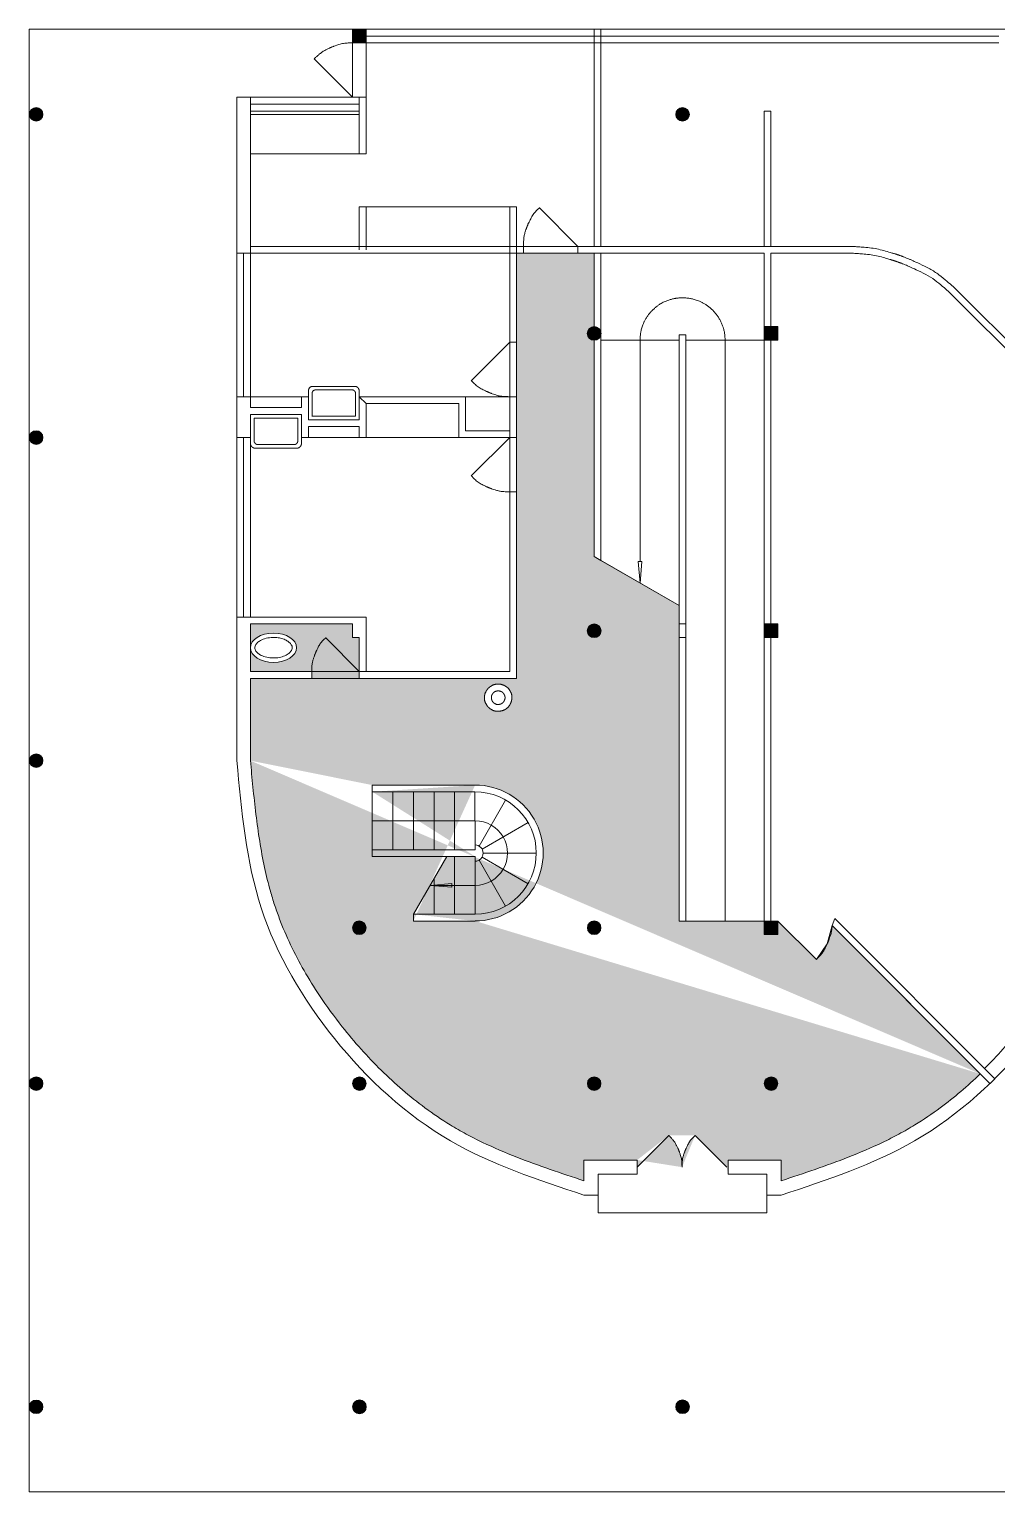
# Model space of a CAD drawing. Header units: metres. Extents: x -38.5 to -15.2, y -1 to 20.5.
# Drawn here: x -38.51 to -24.29, y -1 to 20.5 of the extents above; entities that cross this region are included whole.
import ezdxf

# ---------------------------------------------------------------- set-up
doc = ezdxf.new("R2010")
doc.units = ezdxf.units.M
doc.layers.add('ceco.net 270 Villa Savoye ground floor', color=7, linetype='Continuous', lineweight=15)
doc.layers.add('ceco.net 270 Villa Savoye ground floor - auxiliar', color=9, linetype='Continuous', lineweight=15)

msp = doc.modelspace()

# ---------------------------------------------------------------- hatches: boundary and pattern name
at = {"layer": 'ceco.net 270 Villa Savoye ground floor - auxiliar', "linetype": 'Continuous', "lineweight": 0}
h = msp.add_hatch(dxfattribs=at)
h.set_pattern_fill('ANGLE', color=256, scale=0.025406, style=0)
h.set_pattern_definition([(0, (-38.5109, -1.0046), (0, 0.1774623), [0.1290635, -0.0483988]), (90, (-38.5109, -1.0046), (-0.1774623, 1e-17), [0.1290635, -0.0483988])])
edge = h.paths.add_edge_path(flags=17)
edge.add_ellipse((-34.921, 11.406), major_axis=(-0.339, 0), ratio=0.635064, start_angle=0, end_angle=360)
edge = h.paths.add_edge_path(flags=16)
edge.add_arc((-30.208, 4.996), 0.0501, 180, 360)
edge.add_arc((-30.208, 4.996), 0.0501, 0, 180)
edge = h.paths.add_edge_path(flags=16)
edge.add_arc((-27.609, 4.996), 0.0501, 180, 360)
edge.add_arc((-27.609, 4.996), 0.0501, 0, 180)
edge = h.paths.add_edge_path(flags=16)
edge.add_arc((-33.66, 7.288), 0.0501, 180, 360)
edge.add_arc((-33.66, 7.288), 0.0501, 0, 180)
edge = h.paths.add_edge_path(flags=16)
edge.add_arc((-30.208, 7.288), 0.0501, 180, 360)
edge.add_arc((-30.208, 7.288), 0.0501, 0, 180)
edge = h.paths.add_edge_path(flags=16)
edge.add_spline(control_points=[(-31.418, 10.671), (-31.418, 10.673), (-31.42, 10.723), (-31.442, 10.765), (-31.445, 10.771), (-31.472, 10.814), (-31.512, 10.84), (-31.518, 10.843), (-31.525, 10.847), (-31.548, 10.859), (-31.595, 10.871), (-31.669, 10.87), (-31.719, 10.844), (-31.752, 10.823), (-31.782, 10.789), (-31.792, 10.771), (-31.796, 10.765), (-31.818, 10.723), (-31.819, 10.671), (-31.819, 10.622), (-31.792, 10.571), (-31.772, 10.538), (-31.738, 10.508), (-31.719, 10.497), (-31.669, 10.471), (-31.599, 10.472), (-31.554, 10.48), (-31.525, 10.493), (-31.518, 10.497), (-31.512, 10.5), (-31.472, 10.528), (-31.445, 10.571), (-31.432, 10.596), (-31.419, 10.643), (-31.418, 10.669), (-31.418, 10.671)], knot_values=[0, 0, 0, 1, 2, 3, 4, 5, 6, 7, 8, 9, 10, 11, 12, 13, 14, 15, 16, 17, 18, 19, 20, 21, 22, 23, 24, 25, 26, 27, 28, 29, 30, 31, 32, 33, 34, 34, 34], degree=2, periodic=0)
edge = h.paths.add_edge_path(flags=16)
edge.add_arc((-30.208, 11.656), 0.0501, 180, 360)
edge.add_arc((-30.208, 11.656), 0.0501, 0, 180)
edge = h.paths.add_edge_path(flags=16)
edge.add_arc((-30.208, 16.027), 0.0501, 180, 360)
edge.add_arc((-30.208, 16.027), 0.0501, 0, 180)
edge = h.paths.add_edge_path()
edge.add_line((-35.26, 9.745), (-35.26, 10.955))
edge.add_line((-35.26, 10.955), (-34.36, 10.955))
edge.add_line((-34.36, 10.955), (-34.36, 11.055))
edge.add_line((-34.36, 11.055), (-35.26, 11.055))
edge.add_line((-35.26, 11.055), (-35.26, 11.757))
edge.add_line((-35.26, 11.757), (-33.76, 11.757))
edge.add_line((-33.76, 11.757), (-33.76, 11.555))
edge.add_line((-33.76, 11.555), (-33.66, 11.555))
edge.add_line((-33.66, 11.555), (-33.66, 10.955))
edge.add_line((-33.66, 10.955), (-31.348, 10.955))
edge.add_line((-31.348, 10.955), (-31.348, 17.207))
edge.add_line((-31.348, 17.207), (-30.208, 17.207))
edge.add_line((-30.208, 17.207), (-30.208, 12.747))
edge.add_line((-30.208, 12.747), (-28.959, 12.024))
edge.add_line((-28.959, 12.024), (-28.959, 7.387))
edge.add_line((-28.959, 7.387), (-27.709, 7.387))
edge.add_line((-27.709, 7.387), (-27.709, 7.188))
edge.add_line((-27.709, 7.188), (-27.51, 7.188))
edge.add_line((-27.51, 7.188), (-27.51, 7.387))
edge.add_line((-27.51, 7.387), (-26.943, 6.821))
edge.add_line((-26.943, 6.821), (-26.782, 7.054))
edge.add_line((-26.782, 7.054), (-26.711, 7.32))
edge.add_line((-26.711, 7.32), (-24.534, 5.14))
edge.add_spline(control_points=[(-35.261, 9.745), (-35.236, 9.491), (-35.212, 9.221), (-35.147, 8.689), (-35.107, 8.428), (-35.027, 8.056), (-34.999, 7.941), (-34.948, 7.759), (-34.928, 7.692), (-34.884, 7.559), (-34.861, 7.493), (-34.786, 7.295), (-34.731, 7.165), (-34.548, 6.781), (-34.404, 6.531), (-34.14, 6.134), (-34.028, 5.981), (-33.821, 5.72), (-33.729, 5.61), (-33.538, 5.396), (-33.44, 5.292), (-33.136, 4.993), (-32.921, 4.807), (-32.575, 4.552), (-32.451, 4.468), (-32.247, 4.343), (-32.169, 4.298), (-32.01, 4.212), (-31.93, 4.171), (-31.684, 4.054), (-31.516, 3.982), (-31.024, 3.789), (-30.693, 3.678), (-30.358, 3.568)], knot_values=[0, 0, 0, 0, 31.905716, 31.905716, 63.811433, 63.811433, 78.396375, 78.396375, 87.08061, 87.08061, 95.764844, 95.764844, 113.133313, 113.133313, 147.870252, 147.870252, 170.557683, 170.557683, 187.709689, 187.709689, 204.861696, 204.861696, 239.165709, 239.165709, 257.578678, 257.578678, 268.695932, 268.695932, 279.813186, 279.813186, 302.047695, 302.047695, 343.350053, 343.350053, 343.350053, 343.350053], degree=3, periodic=0)
edge.add_line((-30.358, 3.568), (-30.358, 3.873))
edge.add_line((-30.358, 3.873), (-29.577, 3.873))
edge.add_line((-29.11, 4.235), (-29.577, 3.768))
edge.add_line((-29.577, 3.663), (-29.577, 3.873))
edge.add_spline(control_points=[(-28.917, 3.768), (-28.917, 3.772), (-28.919, 3.882), (-28.955, 3.991), (-28.961, 4.006), (-28.968, 4.024), (-28.967, 4.021), (-28.967, 4.022), (-28.967, 4.022), (-28.967, 4.022), (-28.967, 4.022), (-28.966, 4.019), (-28.973, 4.037), (-28.98, 4.051), (-29.023, 4.138), (-29.088, 4.212), (-29.098, 4.223), (-29.112, 4.237), (-29.11, 4.235), (-29.11, 4.235), (-29.11, 4.235), (-29.11, 4.235), (-29.11, 4.235)], knot_values=[0, 0, 0, 1, 2, 3, 4, 5, 6, 7, 8, 9, 10, 11, 12, 13, 14, 15, 16, 17, 18, 19, 20, 21, 21, 21], degree=2, periodic=0)
edge.add_spline(control_points=[(-28.724, 4.235), (-28.727, 4.232), (-28.804, 4.153), (-28.854, 4.051), (-28.861, 4.037), (-28.868, 4.019), (-28.867, 4.022), (-28.867, 4.022), (-28.867, 4.021), (-28.867, 4.022), (-28.868, 4.021), (-28.866, 4.024), (-28.874, 4.006), (-28.879, 3.991), (-28.91, 3.898), (-28.916, 3.801), (-28.917, 3.785), (-28.917, 3.765), (-28.917, 3.769), (-28.917, 3.768), (-28.917, 3.768), (-28.917, 3.768), (-28.917, 3.768)], knot_values=[0, 0, 0, 1, 2, 3, 4, 5, 6, 7, 8, 9, 10, 11, 12, 13, 14, 15, 16, 17, 18, 19, 20, 21, 21, 21], degree=2, periodic=0)
edge.add_line((-28.724, 4.235), (-28.259, 3.768))
edge.add_line((-28.241, 3.663), (-28.241, 3.873))
edge.add_line((-27.46, 3.873), (-28.241, 3.873))
edge.add_line((-27.46, 3.568), (-27.46, 3.873))
edge.add_spline(control_points=[(-24.534, 5.14), (-24.72, 4.96), (-24.916, 4.793), (-25.243, 4.552), (-25.367, 4.468), (-25.571, 4.343), (-25.649, 4.298), (-25.808, 4.212), (-25.888, 4.171), (-26.134, 4.054), (-26.302, 3.982), (-26.793, 3.789), (-27.125, 3.678), (-27.46, 3.568)], knot_values=[207.901138, 207.901138, 207.901138, 207.901138, 239.165709, 239.165709, 257.578678, 257.578678, 268.695932, 268.695932, 279.813186, 279.813186, 302.047695, 302.047695, 343.350054, 343.350054, 343.350054, 343.350054], degree=3, periodic=0)
edge.add_arc((-31.957, 8.387), 0.999, 269.9414, 450.0586)
edge.add_line((-32.865, 7.387), (-31.958, 7.387))
edge.add_line((-32.865, 7.487), (-32.865, 7.387))
edge.add_line((-32.865, 7.487), (-32.373, 8.336))
edge.add_line((-33.469, 8.336), (-31.958, 8.336))
edge.add_line((-33.469, 9.287), (-33.469, 8.336))
edge.add_line((-33.469, 9.386), (-33.469, 9.287))
edge.add_line((-31.957, 9.386), (-33.469, 9.386))

# ---------------------------------------------------------------- linework, layer by layer
at = {"layer": 'ceco.net 270 Villa Savoye ground floor'}
for p, q in [((-33.76, 19.499), (-33.76, 20.499)), ((-31.055, 20.499), (-33.76, 20.499)), ((-24.259, 20.499), (-33.558, 20.499)), ((-33.558, 20.499), (-33.558, 20.298)), ((-27.977, 20.499), (-30.955, 20.499)), ((-30.208, 17.307), (-30.208, 20.499)), ((-30.109, 17.307), (-30.109, 20.499)), ((-27.178, 20.499), (-27.877, 20.499)), ((-24.058, 20.499), (-27.076, 20.499)), ((-33.558, 20.298), (-33.76, 20.298)), ((-33.76, 20.298), (-33.76, 19.499)), ((-33.558, 20.398), (-24.259, 20.398)), ((-33.558, 19.499), (-33.558, 20.298)), ((-33.558, 19.297), (-33.558, 20.298)), ((-24.259, 20.298), (-33.558, 20.298)), ((-34.324, 20.063), (-33.76, 19.499)), ((-35.46, 9.745), (-35.46, 19.499)), ((-33.558, 19.499), (-35.46, 19.499)), ((-33.66, 19.499), (-35.26, 19.499)), ((-35.26, 19.499), (-35.26, 19.297)), ((-35.26, 19.397), (-33.66, 19.397)), ((-33.76, 19.499), (-33.558, 19.499)), ((-33.66, 19.297), (-33.66, 19.499)), ((-33.558, 18.669), (-33.558, 19.499)), ((-35.26, 19.297), (-33.66, 19.297)), ((-35.26, 14.937), (-35.26, 19.297)), ((-33.66, 19.297), (-35.26, 19.297)), ((-33.66, 18.669), (-33.66, 19.297)), ((-27.709, 17.307), (-27.709, 19.297)), ((-27.61, 19.297), (-27.709, 19.297)), ((-27.61, 17.307), (-27.61, 19.297)), ((-33.558, 18.669), (-33.66, 18.669)), ((-33.66, 17.257), (-33.66, 17.888)), ((-33.558, 17.888), (-33.66, 17.888)), ((-33.608, 17.888), (-31.348, 17.888)), ((-33.558, 17.257), (-33.558, 17.888)), ((-31.449, 11.055), (-31.449, 17.888)), ((-31.348, 17.888), (-31.449, 17.888)), ((-31.348, 10.955), (-31.348, 17.888)), ((-31.014, 17.874), (-30.449, 17.307)), ((-35.36, 17.207), (-35.36, 15.096)), ((-35.3, 17.207), (-30.158, 17.207)), ((-35.26, 17.307), (-30.158, 17.307)), ((-30.208, 12.747), (-30.208, 17.207)), ((-30.109, 17.207), (-30.208, 17.207)), ((-30.158, 17.307), (-26.503, 17.307)), ((-30.158, 17.207), (-27.709, 17.207)), ((-30.109, 12.689), (-30.109, 17.207)), ((-27.61, 17.307), (-27.709, 17.307)), ((-27.709, 7.188), (-27.709, 17.207)), ((-27.61, 17.207), (-26.503, 17.207)), ((-27.61, 7.188), (-27.61, 17.207)), ((-25.005, 16.647), (-22.35, 13.994)), ((-24.932, 16.717), (-23.801, 15.586)), ((-30.109, 15.927), (-28.959, 15.927)), ((-29.534, 15.927), (-29.534, 12.672)), ((-28.959, 7.387), (-28.959, 16.008)), ((-28.859, 16.008), (-28.959, 16.008)), ((-28.859, 7.387), (-28.859, 16.008)), ((-27.709, 15.927), (-28.859, 15.927)), ((-28.284, 7.387), (-28.284, 15.927)), ((-32.014, 15.331), (-31.449, 15.898)), ((-34.509, 15.096), (-35.26, 15.096)), ((-34.509, 14.937), (-34.509, 15.096)), ((-34.409, 15.096), (-34.509, 15.096)), ((-34.409, 14.756), (-34.409, 15.096)), ((-32.099, 15.096), (-33.66, 15.096)), ((-33.66, 14.756), (-33.66, 15.096)), ((-33.558, 14.997), (-33.66, 15.096)), ((-32.099, 14.596), (-32.099, 15.096)), ((-35.26, 14.937), (-34.509, 14.937)), ((-32.199, 14.997), (-33.558, 14.997)), ((-33.558, 14.496), (-33.558, 14.997)), ((-32.199, 14.496), (-32.199, 14.997)), ((-35.26, 11.856), (-35.26, 14.837)), ((-35.26, 14.837), (-34.509, 14.837)), ((-34.509, 14.496), (-34.509, 14.837)), ((-33.66, 14.756), (-34.409, 14.756)), ((-33.66, 14.656), (-34.409, 14.656)), ((-34.409, 14.496), (-34.409, 14.656)), ((-33.66, 14.496), (-33.66, 14.656)), ((-35.36, 14.496), (-35.36, 11.856)), ((-34.409, 14.496), (-34.509, 14.496)), ((-34.409, 14.496), (-33.66, 14.496)), ((-33.558, 14.496), (-33.66, 14.496)), ((-31.449, 14.496), (-32.199, 14.496)), ((-31.449, 14.596), (-32.099, 14.596)), ((-32.014, 13.932), (-31.449, 14.496)), ((-30.109, 12.689), (-30.208, 12.747)), ((-30.109, 12.689), (-28.959, 12.024)), ((-33.558, 11.856), (-35.26, 11.856)), ((-33.558, 11.055), (-33.558, 11.856)), ((-35.26, 11.055), (-35.26, 11.757)), ((-33.76, 11.757), (-35.26, 11.757)), ((-34.154, 11.551), (-33.66, 11.055)), ((-33.66, 11.005), (-33.66, 11.555)), ((-31.449, 11.055), (-35.26, 11.055)), ((-35.26, 9.745), (-35.26, 10.955)), ((-31.348, 10.955), (-35.26, 10.955)), ((-31.957, 9.386), (-33.469, 9.386)), ((-33.469, 9.386), (-33.469, 9.287)), ((-33.469, 9.287), (-31.96, 9.287)), ((-33.469, 9.287), (-33.469, 8.336)), ((-33.166, 9.287), (-33.166, 8.436)), ((-32.865, 9.287), (-32.865, 8.436)), ((-32.562, 9.287), (-32.562, 8.436)), ((-32.261, 9.287), (-32.261, 8.436)), ((-31.96, 9.287), (-31.958, 8.436)), ((-31.898, 8.49), (-31.51, 9.164)), ((-33.469, 8.861), (-31.958, 8.861)), ((-31.854, 8.446), (-31.18, 8.836)), ((-31.958, 8.436), (-33.469, 8.436)), ((-33.469, 8.336), (-31.958, 8.336)), ((-32.865, 7.487), (-32.373, 8.336)), ((-32.261, 8.336), (-32.261, 7.487)), ((-31.958, 8.336), (-31.958, 7.487)), ((-31.898, 8.282), (-31.51, 7.607)), ((-31.854, 8.326), (-31.18, 7.935)), ((-31.84, 8.386), (-31.059, 8.386)), ((-32.562, 8.008), (-32.562, 7.487)), ((-31.958, 7.91), (-32.62, 7.91)), ((-31.958, 7.487), (-32.865, 7.487)), ((-32.865, 7.487), (-32.865, 7.387)), ((-32.865, 7.387), (-31.958, 7.387)), ((-28.859, 7.387), (-28.959, 7.387)), ((-28.859, 7.387), (-27.709, 7.387)), ((-26.943, 6.821), (-27.51, 7.387)), ((-26.711, 7.32), (-26.673, 7.423)), ((-26.711, 7.32), (-24.394, 5)), ((-26.673, 7.423), (-24.324, 5.071)), ((-27.61, 7.188), (-27.709, 7.188)), ((-29.11, 4.235), (-29.577, 3.768)), ((-28.724, 4.235), (-28.259, 3.768)), ((-30.358, 3.568), (-30.358, 3.873)), ((-30.358, 3.873), (-29.577, 3.873)), ((-29.577, 3.663), (-29.577, 3.873)), ((-27.46, 3.873), (-28.241, 3.873)), ((-28.241, 3.663), (-28.241, 3.873)), ((-27.46, 3.568), (-27.46, 3.873)), ((-30.148, 3.358), (-30.148, 3.663)), ((-30.148, 3.663), (-29.577, 3.663)), ((-27.67, 3.663), (-28.241, 3.663)), ((-27.67, 3.358), (-27.67, 3.663)), ((-30.358, 3.358), (-30.148, 3.358)), ((-27.46, 3.358), (-27.67, 3.358))]:
    msp.add_line(p, q, dxfattribs=at)
at = {"layer": 'ceco.net 270 Villa Savoye ground floor', "linetype": 'Continuous', "lineweight": 0}
for p, q in [((-31.348, 17.207), (-30.208, 17.207)), ((-30.208, 17.207), (-30.208, 12.747)), ((-30.208, 12.747), (-28.959, 12.024)), ((-28.959, 12.024), (-28.959, 7.387)), ((-35.26, 9.745), (-35.26, 10.955)), ((-30.148, 3.358), (-30.148, 3.096)), ((-27.67, 3.358), (-27.67, 3.096)), ((-30.148, 3.096), (-27.67, 3.096))]:
    msp.add_line(p, q, dxfattribs=at)
at = {"layer": 'ceco.net 270 Villa Savoye ground floor', "flags": 128}
for points in [[(-19.307, -1.005), (-19.307, 20.499), (-38.511, 20.499), (-38.511, -1.005), (-19.307, -1.005)], [(-33.66, 18.669), (-33.66, 19.248), (-35.26, 19.248), (-35.26, 18.669), (-33.66, 18.669)], [(-35.26, 15.096), (-35.26, 17.207), (-35.46, 17.207), (-35.46, 15.096), (-35.26, 15.096)], [(-30.449, 17.207), (-30.449, 17.307), (-31.248, 17.307), (-31.248, 17.207), (-30.449, 17.207)], [(-27.51, 15.927), (-27.51, 16.128), (-27.709, 16.128), (-27.709, 15.927), (-27.51, 15.927)], [(-31.348, 15.096), (-31.348, 15.898), (-31.449, 15.898), (-31.449, 15.096), (-31.348, 15.096)], [(-31.449, 14.596), (-31.449, 15.096), (-32.099, 15.096), (-32.099, 14.596), (-31.449, 14.596)], [(-32.199, 14.496), (-32.199, 14.997), (-33.558, 14.997), (-33.558, 14.496), (-32.199, 14.496)], [(-35.26, 11.856), (-35.26, 14.496), (-35.46, 14.496), (-35.46, 11.856), (-35.26, 11.856)], [(-31.348, 13.697), (-31.348, 14.496), (-31.449, 14.496), (-31.449, 13.697), (-31.348, 13.697)], [(-29.534, 12.356), (-29.561, 12.674), (-29.507, 12.674), (-29.534, 12.356)], [(-33.76, 11.757), (-33.76, 11.555), (-33.66, 11.555)], [(-33.558, 11.555), (-33.558, 11.757)], [(-28.859, 11.555), (-28.859, 11.757), (-28.959, 11.757), (-28.959, 11.555), (-28.859, 11.555)], [(-27.51, 11.555), (-27.51, 11.757), (-27.709, 11.757), (-27.709, 11.555), (-27.51, 11.555)], [(-33.66, 10.955), (-33.66, 11.055), (-34.36, 11.055), (-34.36, 10.955), (-33.66, 10.955)], [(-32.62, 7.91), (-32.302, 7.937), (-32.302, 7.883), (-32.62, 7.91)], [(-27.51, 7.188), (-27.51, 7.387), (-27.709, 7.387), (-27.709, 7.188), (-27.51, 7.188)]]:
    msp.add_lwpolyline(points, dxfattribs=at)
at = {"layer": 'ceco.net 270 Villa Savoye ground floor', "const_width": 0.1, "flags": 128}
for points in [[(-38.46, 19.248, 1), (-38.36, 19.248, 1)], [(-28.959, 19.248, 1), (-28.859, 19.248, 1)], [(-30.258, 16.027, 1), (-30.158, 16.027, 1)], [(-38.46, 14.496, 1), (-38.36, 14.496, 1)], [(-30.258, 11.656, 1), (-30.158, 11.656, 1)], [(-38.46, 9.745, 1), (-38.36, 9.745, 1)], [(-33.71, 7.288, 1), (-33.61, 7.288, 1)], [(-30.258, 7.288, 1), (-30.158, 7.288, 1)], [(-38.46, 4.996, 1), (-38.36, 4.996, 1)], [(-33.709, 4.996, 1), (-33.609, 4.996, 1)], [(-30.258, 4.996, 1), (-30.158, 4.996, 1)], [(-27.66, 4.996, 1), (-27.559, 4.996, 1)], [(-38.46, 0.244, 1), (-38.36, 0.244, 1)], [(-33.709, 0.244, 1), (-33.609, 0.244, 1)], [(-28.959, 0.245, 1), (-28.859, 0.245, 1)]]:
    msp.add_lwpolyline(points, format="xyb", close=True, dxfattribs=at)
at = {"layer": 'ceco.net 270 Villa Savoye ground floor'}
for centre, radius in [((-38.41, 19.248), 0.1), ((-28.909, 19.248), 0.1), ((-30.208, 16.027), 0.101), ((-38.41, 14.496), 0.1), ((-30.208, 11.656), 0.101), ((-38.41, 9.745), 0.1), ((-33.66, 7.288), 0.1), ((-33.66, 7.288), 0.0995), ((-33.66, 7.288), 0.0996), ((-30.208, 7.288), 0.1), ((-30.208, 7.288), 0.0996), ((-38.41, 4.996), 0.1), ((-33.659, 4.996), 0.1), ((-30.208, 4.996), 0.1), ((-30.208, 4.996), 0.0996), ((-27.609, 4.996), 0.1), ((-27.609, 4.996), 0.0996), ((-38.41, 0.244), 0.1), ((-33.659, 0.244), 0.101), ((-33.659, 0.244), 0.1), ((-28.909, 0.245), 0.0996), ((-28.909, 0.245), 0.1)]:
    msp.add_circle(centre, radius, dxfattribs=at)
for centre, radius, start, end in [((-31.959, 8.387), 0.9, 270.0647, 90.0647), ((-31.957, 8.387), 0.999, 269.9414, 90.0586), ((-31.958, 8.386), 0.475, 269.9969, 90.0031), ((-31.96, 8.386), 0.12, 270.9892, 89.0108)]:
    msp.add_arc(centre, radius, start, end, dxfattribs=at)
at = {"layer": 'ceco.net 270 Villa Savoye ground floor', "linetype": 'Continuous', "lineweight": 0}
msp.add_ellipse((-34.921, 11.406), major_axis=(-0.339, 0), ratio=0.635064, dxfattribs=at)
at = {"layer": 'ceco.net 270 Villa Savoye ground floor'}
for points in [[(-33.76, 20.298), (-33.765, 20.298), (-33.896, 20.296), (-34.026, 20.253), (-34.045, 20.246), (-34.068, 20.236), (-34.064, 20.238), (-34.065, 20.238), (-34.065, 20.238), (-34.065, 20.238), (-34.065, 20.237), (-34.061, 20.239), (-34.085, 20.229), (-34.103, 20.22), (-34.207, 20.168), (-34.294, 20.092), (-34.309, 20.079), (-34.327, 20.061), (-34.324, 20.064), (-34.324, 20.063), (-34.324, 20.064), (-34.324, 20.063), (-34.324, 20.063)], [(-31.014, 17.874), (-31.017, 17.87), (-31.111, 17.776), (-31.171, 17.652), (-31.18, 17.634), (-31.189, 17.611), (-31.188, 17.615), (-31.188, 17.614), (-31.188, 17.614), (-31.188, 17.614), (-31.188, 17.614), (-31.187, 17.618), (-31.196, 17.594), (-31.203, 17.575), (-31.24, 17.465), (-31.247, 17.349), (-31.248, 17.329), (-31.248, 17.303), (-31.248, 17.308), (-31.248, 17.307), (-31.248, 17.307), (-31.248, 17.307), (-31.248, 17.307)], [(-24.932, 16.717), (-24.951, 16.732), (-25.205, 16.947), (-25.523, 17.096), (-25.592, 17.126), (-25.68, 17.16), (-25.664, 17.155), (-25.667, 17.156), (-25.667, 17.156), (-25.666, 17.155), (-25.669, 17.156), (-25.654, 17.151), (-25.742, 17.183), (-25.814, 17.205), (-26.076, 17.28), (-26.348, 17.302), (-26.423, 17.306), (-26.517, 17.307), (-26.501, 17.307), (-26.504, 17.307), (-26.503, 17.307), (-26.503, 17.307), (-26.503, 17.307)], [(-25.005, 16.647), (-25.015, 16.657), (-25.259, 16.862), (-25.564, 17.006), (-25.63, 17.034), (-25.714, 17.067), (-25.7, 17.061), (-25.702, 17.062), (-25.702, 17.062), (-25.702, 17.062), (-25.704, 17.063), (-25.69, 17.057), (-25.774, 17.088), (-25.843, 17.11), (-26.094, 17.182), (-26.355, 17.203), (-26.426, 17.206), (-26.516, 17.207), (-26.501, 17.207), (-26.504, 17.207), (-26.503, 17.207), (-26.503, 17.207), (-26.503, 17.207)], [(-28.284, 15.927), (-28.284, 15.95), (-28.293, 16.066), (-28.357, 16.233), (-28.463, 16.373), (-28.603, 16.479), (-28.728, 16.526), (-28.813, 16.546), (-28.925, 16.552), (-28.906, 16.551), (-28.909, 16.551), (-28.908, 16.551), (-28.909, 16.551), (-28.908, 16.551), (-28.912, 16.551), (-28.892, 16.552), (-29.005, 16.546), (-29.089, 16.526), (-29.215, 16.479), (-29.355, 16.373), (-29.461, 16.233), (-29.509, 16.107), (-29.529, 16.022), (-29.535, 15.91), (-29.533, 15.929), (-29.534, 15.926), (-29.534, 15.927), (-29.534, 15.927), (-29.534, 15.927)], [(-32.014, 15.331), (-32.01, 15.327), (-31.916, 15.236), (-31.793, 15.175), (-31.775, 15.167), (-31.751, 15.157), (-31.755, 15.159), (-31.755, 15.159), (-31.754, 15.159), (-31.755, 15.159), (-31.754, 15.158), (-31.758, 15.16), (-31.734, 15.15), (-31.715, 15.143), (-31.606, 15.105), (-31.491, 15.097), (-31.471, 15.097), (-31.446, 15.096), (-31.45, 15.096), (-31.449, 15.096), (-31.45, 15.096), (-31.449, 15.096), (-31.449, 15.096)], [(-33.722, 15.248), (-33.722, 15.248), (-33.713, 15.248), (-33.699, 15.243), (-33.691, 15.237), (-33.679, 15.228), (-33.668, 15.211), (-33.662, 15.193), (-33.66, 15.176), (-33.66, 15.173), (-33.66, 15.173), (-33.66, 15.172), (-33.66, 15.173), (-33.66, 15.169), (-33.66, 15.144), (-33.66, 15.12), (-33.66, 15.096), (-33.66, 15.076), (-33.66, 15.069), (-33.66, 15.068), (-33.66, 15.064), (-33.66, 15.047), (-33.66, 15.003), (-33.66, 14.949), (-33.66, 14.895), (-33.66, 14.851), (-33.66, 14.834), (-33.66, 14.83), (-33.66, 14.83), (-33.66, 14.824), (-33.66, 14.81), (-33.66, 14.793), (-33.66, 14.776), (-33.66, 14.758), (-33.66, 14.756), (-33.662, 14.756), (-33.677, 14.756), (-33.691, 14.756), (-33.713, 14.756), (-33.722, 14.756), (-33.721, 14.756), (-33.729, 14.756), (-33.769, 14.756), (-33.845, 14.756), (-33.904, 14.756), (-33.968, 14.756), (-34.035, 14.756), (-34.102, 14.756), (-34.166, 14.756), (-34.224, 14.756), (-34.301, 14.756), (-34.34, 14.756), (-34.348, 14.756), (-34.348, 14.756), (-34.356, 14.756), (-34.378, 14.756), (-34.393, 14.756), (-34.407, 14.756), (-34.409, 14.756), (-34.409, 14.759), (-34.409, 14.776), (-34.409, 14.793), (-34.409, 14.81), (-34.409, 14.824), (-34.409, 14.83), (-34.409, 14.83), (-34.409, 14.834), (-34.409, 14.851), (-34.409, 14.895), (-34.409, 14.949), (-34.409, 15.003), (-34.409, 15.047), (-34.409, 15.064), (-34.409, 15.068), (-34.409, 15.069), (-34.409, 15.076), (-34.409, 15.096), (-34.409, 15.12), (-34.409, 15.144), (-34.409, 15.164), (-34.409, 15.172), (-34.409, 15.173), (-34.409, 15.176), (-34.409, 15.186), (-34.405, 15.202), (-34.401, 15.212), (-34.393, 15.229), (-34.378, 15.237), (-34.366, 15.248), (-34.35, 15.248), (-34.347, 15.248), (-34.347, 15.248), (-34.347, 15.248), (-34.347, 15.248), (-34.347, 15.248), (-34.348, 15.248), (-34.34, 15.248), (-34.3, 15.248), (-34.224, 15.248), (-34.166, 15.248), (-34.102, 15.248), (-34.035, 15.248), (-33.968, 15.248), (-33.904, 15.248), (-33.845, 15.248), (-33.795, 15.248), (-33.735, 15.248), (-33.722, 15.248), (-33.722, 15.248)], [(-33.766, 15.196), (-33.765, 15.196), (-33.754, 15.196), (-33.736, 15.188), (-33.725, 15.175), (-33.72, 15.167), (-33.715, 15.156), (-33.714, 15.141), (-33.714, 15.137), (-33.714, 15.138), (-33.714, 15.138), (-33.714, 15.138), (-33.714, 15.139), (-33.714, 15.125), (-33.714, 15.109), (-33.714, 15.091), (-33.714, 15.073), (-33.714, 15.059), (-33.714, 15.054), (-33.714, 15.053), (-33.714, 15.051), (-33.714, 15.039), (-33.714, 15.016), (-33.714, 14.989), (-33.714, 14.949), (-33.714, 14.91), (-33.714, 14.88), (-33.714, 14.868), (-33.714, 14.866), (-33.714, 14.865), (-33.714, 14.86), (-33.714, 14.846), (-33.714, 14.827), (-33.714, 14.809), (-33.714, 14.808), (-33.716, 14.808), (-33.726, 14.808), (-33.737, 14.808), (-33.748, 14.808), (-33.761, 14.808), (-33.766, 14.808), (-33.765, 14.808), (-33.772, 14.808), (-33.806, 14.808), (-33.871, 14.808), (-33.921, 14.808), (-33.976, 14.808), (-34.034, 14.808), (-34.091, 14.808), (-34.146, 14.808), (-34.196, 14.808), (-34.262, 14.808), (-34.296, 14.808), (-34.302, 14.808), (-34.302, 14.808), (-34.307, 14.808), (-34.32, 14.808), (-34.338, 14.808), (-34.354, 14.808), (-34.356, 14.808), (-34.355, 14.809), (-34.355, 14.816), (-34.355, 14.828), (-34.355, 14.84), (-34.355, 14.859), (-34.355, 14.865), (-34.355, 14.866), (-34.355, 14.87), (-34.355, 14.894), (-34.355, 14.929), (-34.355, 14.97), (-34.355, 15.008), (-34.355, 15.039), (-34.355, 15.051), (-34.355, 15.053), (-34.355, 15.054), (-34.355, 15.061), (-34.355, 15.082), (-34.355, 15.1), (-34.355, 15.118), (-34.355, 15.132), (-34.355, 15.137), (-34.355, 15.138), (-34.355, 15.141), (-34.355, 15.156), (-34.349, 15.167), (-34.346, 15.175), (-34.336, 15.186), (-34.318, 15.195), (-34.304, 15.196), (-34.301, 15.196), (-34.301, 15.196), (-34.302, 15.196), (-34.301, 15.196), (-34.302, 15.196), (-34.296, 15.196), (-34.261, 15.196), (-34.196, 15.196), (-34.146, 15.196), (-34.091, 15.196), (-34.034, 15.196), (-33.976, 15.196), (-33.921, 15.196), (-33.871, 15.196), (-33.828, 15.196), (-33.776, 15.196), (-33.766, 15.196), (-33.766, 15.196)], [(-35.196, 14.341), (-35.197, 14.341), (-35.215, 14.342), (-35.227, 14.351), (-35.243, 14.364), (-35.252, 14.378), (-35.26, 14.396), (-35.26, 14.413), (-35.26, 14.416), (-35.26, 14.415), (-35.26, 14.416), (-35.26, 14.415), (-35.26, 14.419), (-35.26, 14.444), (-35.26, 14.468), (-35.26, 14.493), (-35.26, 14.512), (-35.26, 14.52), (-35.26, 14.521), (-35.26, 14.524), (-35.26, 14.542), (-35.26, 14.586), (-35.26, 14.64), (-35.26, 14.694), (-35.26, 14.738), (-35.26, 14.755), (-35.26, 14.758), (-35.26, 14.759), (-35.26, 14.764), (-35.26, 14.778), (-35.26, 14.795), (-35.26, 14.812), (-35.26, 14.83), (-35.261, 14.833), (-35.258, 14.833), (-35.243, 14.833), (-35.228, 14.833), (-35.205, 14.833), (-35.197, 14.833), (-35.197, 14.833), (-35.189, 14.833), (-35.149, 14.833), (-35.073, 14.833), (-35.015, 14.833), (-34.951, 14.833), (-34.884, 14.833), (-34.817, 14.833), (-34.753, 14.833), (-34.694, 14.833), (-34.618, 14.833), (-34.578, 14.833), (-34.57, 14.833), (-34.571, 14.833), (-34.562, 14.833), (-34.54, 14.833), (-34.526, 14.833), (-34.511, 14.833), (-34.509, 14.833), (-34.509, 14.83), (-34.509, 14.812), (-34.509, 14.795), (-34.509, 14.778), (-34.509, 14.764), (-34.509, 14.759), (-34.509, 14.758), (-34.509, 14.755), (-34.509, 14.738), (-34.509, 14.694), (-34.509, 14.64), (-34.509, 14.585), (-34.509, 14.542), (-34.509, 14.524), (-34.509, 14.521), (-34.509, 14.52), (-34.509, 14.512), (-34.509, 14.493), (-34.509, 14.468), (-34.509, 14.444), (-34.509, 14.425), (-34.509, 14.417), (-34.509, 14.416), (-34.509, 14.404), (-34.515, 14.387), (-34.517, 14.378), (-34.528, 14.364), (-34.54, 14.351), (-34.555, 14.342), (-34.569, 14.341), (-34.572, 14.341), (-34.571, 14.341), (-34.571, 14.341), (-34.571, 14.341), (-34.572, 14.341), (-34.57, 14.341), (-34.578, 14.341), (-34.618, 14.341), (-34.694, 14.341), (-34.753, 14.341), (-34.817, 14.341), (-34.884, 14.341), (-34.951, 14.341), (-35.015, 14.341), (-35.073, 14.341), (-35.124, 14.341), (-35.184, 14.341), (-35.196, 14.341), (-35.196, 14.341)], [(-35.152, 14.393), (-35.153, 14.393), (-35.167, 14.393), (-35.179, 14.399), (-35.187, 14.405), (-35.195, 14.416), (-35.199, 14.423), (-35.206, 14.435), (-35.206, 14.449), (-35.206, 14.451), (-35.206, 14.451), (-35.206, 14.451), (-35.206, 14.451), (-35.206, 14.45), (-35.206, 14.463), (-35.206, 14.48), (-35.206, 14.498), (-35.206, 14.516), (-35.206, 14.53), (-35.206, 14.535), (-35.206, 14.536), (-35.206, 14.538), (-35.206, 14.55), (-35.206, 14.573), (-35.206, 14.599), (-35.206, 14.64), (-35.206, 14.678), (-35.206, 14.709), (-35.206, 14.721), (-35.206, 14.723), (-35.206, 14.723), (-35.206, 14.729), (-35.206, 14.743), (-35.206, 14.756), (-35.206, 14.769), (-35.206, 14.781), (-35.207, 14.783), (-35.205, 14.783), (-35.194, 14.783), (-35.182, 14.783), (-35.171, 14.783), (-35.158, 14.783), (-35.153, 14.783), (-35.153, 14.783), (-35.147, 14.783), (-35.112, 14.783), (-35.047, 14.783), (-34.997, 14.783), (-34.942, 14.783), (-34.885, 14.783), (-34.827, 14.783), (-34.772, 14.783), (-34.722, 14.783), (-34.657, 14.783), (-34.623, 14.783), (-34.616, 14.783), (-34.617, 14.783), (-34.612, 14.783), (-34.599, 14.783), (-34.581, 14.783), (-34.564, 14.783), (-34.563, 14.783), (-34.563, 14.782), (-34.563, 14.774), (-34.563, 14.763), (-34.563, 14.75), (-34.563, 14.73), (-34.563, 14.723), (-34.563, 14.723), (-34.563, 14.719), (-34.563, 14.695), (-34.563, 14.659), (-34.563, 14.619), (-34.563, 14.58), (-34.563, 14.55), (-34.563, 14.538), (-34.563, 14.536), (-34.563, 14.535), (-34.563, 14.527), (-34.563, 14.507), (-34.563, 14.489), (-34.563, 14.471), (-34.563, 14.457), (-34.563, 14.452), (-34.563, 14.451), (-34.563, 14.443), (-34.568, 14.428), (-34.578, 14.409), (-34.59, 14.399), (-34.597, 14.396), (-34.61, 14.393), (-34.615, 14.393), (-34.617, 14.393), (-34.617, 14.393), (-34.617, 14.393), (-34.617, 14.393), (-34.616, 14.393), (-34.623, 14.393), (-34.657, 14.393), (-34.722, 14.393), (-34.772, 14.393), (-34.827, 14.393), (-34.885, 14.393), (-34.942, 14.393), (-34.997, 14.393), (-35.047, 14.393), (-35.09, 14.393), (-35.142, 14.393), (-35.152, 14.393), (-35.152, 14.393)], [(-32.014, 13.932), (-32.01, 13.928), (-31.916, 13.835), (-31.793, 13.774), (-31.775, 13.766), (-31.751, 13.756), (-31.755, 13.758), (-31.755, 13.758), (-31.754, 13.757), (-31.755, 13.758), (-31.754, 13.757), (-31.758, 13.759), (-31.734, 13.75), (-31.715, 13.743), (-31.606, 13.706), (-31.491, 13.698), (-31.471, 13.698), (-31.446, 13.697), (-31.45, 13.697), (-31.449, 13.697), (-31.45, 13.697), (-31.449, 13.697), (-31.449, 13.697)], [(-34.154, 11.551), (-34.157, 11.548), (-34.239, 11.466), (-34.291, 11.358), (-34.298, 11.342), (-34.307, 11.322), (-34.305, 11.325), (-34.306, 11.325), (-34.306, 11.325), (-34.306, 11.325), (-34.306, 11.324), (-34.304, 11.328), (-34.313, 11.307), (-34.319, 11.291), (-34.352, 11.194), (-34.359, 11.092), (-34.359, 11.074), (-34.36, 11.052), (-34.36, 11.056), (-34.36, 11.055), (-34.36, 11.055), (-34.36, 11.055), (-34.36, 11.055)], [(-31.418, 10.671), (-31.418, 10.673), (-31.42, 10.723), (-31.442, 10.765), (-31.445, 10.771), (-31.472, 10.814), (-31.512, 10.84), (-31.518, 10.843), (-31.525, 10.847), (-31.548, 10.859), (-31.595, 10.871), (-31.669, 10.87), (-31.719, 10.844), (-31.752, 10.823), (-31.782, 10.789), (-31.792, 10.771), (-31.796, 10.765), (-31.818, 10.723), (-31.819, 10.671), (-31.819, 10.622), (-31.792, 10.571), (-31.772, 10.538), (-31.738, 10.508), (-31.719, 10.497), (-31.669, 10.471), (-31.599, 10.472), (-31.554, 10.48), (-31.525, 10.493), (-31.518, 10.497), (-31.512, 10.5), (-31.472, 10.528), (-31.445, 10.571), (-31.432, 10.596), (-31.419, 10.643), (-31.418, 10.669), (-31.418, 10.671)], [(-31.518, 10.671), (-31.518, 10.672), (-31.518, 10.68), (-31.522, 10.698), (-31.529, 10.714), (-31.533, 10.721), (-31.539, 10.734), (-31.555, 10.751), (-31.566, 10.757), (-31.568, 10.758), (-31.584, 10.766), (-31.611, 10.771), (-31.645, 10.77), (-31.68, 10.753), (-31.692, 10.741), (-31.7, 10.73), (-31.705, 10.721), (-31.706, 10.719), (-31.719, 10.699), (-31.719, 10.674), (-31.719, 10.67), (-31.719, 10.657), (-31.713, 10.636), (-31.706, 10.624), (-31.705, 10.621), (-31.698, 10.609), (-31.682, 10.592), (-31.672, 10.586), (-31.669, 10.584), (-31.645, 10.572), (-31.614, 10.571), (-31.597, 10.573), (-31.577, 10.579), (-31.568, 10.584), (-31.566, 10.586), (-31.555, 10.593), (-31.539, 10.61), (-31.533, 10.621), (-31.525, 10.637), (-31.518, 10.661), (-31.518, 10.67), (-31.518, 10.671)], [(-28.917, 3.768), (-28.917, 3.772), (-28.919, 3.882), (-28.955, 3.991), (-28.961, 4.006), (-28.968, 4.024), (-28.967, 4.021), (-28.967, 4.022), (-28.967, 4.022), (-28.967, 4.022), (-28.967, 4.022), (-28.966, 4.019), (-28.973, 4.037), (-28.98, 4.051), (-29.023, 4.138), (-29.088, 4.212), (-29.098, 4.223), (-29.112, 4.237), (-29.11, 4.235), (-29.11, 4.235), (-29.11, 4.235), (-29.11, 4.235), (-29.11, 4.235)], [(-28.724, 4.235), (-28.727, 4.232), (-28.804, 4.153), (-28.854, 4.051), (-28.861, 4.037), (-28.868, 4.019), (-28.867, 4.022), (-28.867, 4.022), (-28.867, 4.021), (-28.867, 4.022), (-28.868, 4.021), (-28.866, 4.024), (-28.874, 4.006), (-28.879, 3.991), (-28.91, 3.898), (-28.916, 3.801), (-28.917, 3.785), (-28.917, 3.765), (-28.917, 3.769), (-28.917, 3.768), (-28.917, 3.768), (-28.917, 3.768), (-28.917, 3.768)]]:
    msp.add_open_spline(points, degree=2, dxfattribs=at)
at = {"layer": 'ceco.net 270 Villa Savoye ground floor', "linetype": 'Continuous', "lineweight": 0}
msp.add_open_spline([(-35.196, 11.406), (-35.196, 11.398), (-35.195, 11.39), (-35.189, 11.373), (-35.185, 11.365), (-35.172, 11.346), (-35.164, 11.337), (-35.144, 11.319), (-35.131, 11.31), (-35.096, 11.29), (-35.071, 11.279), (-35.015, 11.263), (-34.984, 11.258), (-34.922, 11.254), (-34.89, 11.255), (-34.829, 11.263), (-34.799, 11.27), (-34.747, 11.289), (-34.724, 11.301), (-34.69, 11.325), (-34.678, 11.337), (-34.66, 11.36), (-34.654, 11.371), (-34.647, 11.392), (-34.646, 11.401), (-34.647, 11.421), (-34.65, 11.431), (-34.661, 11.453), (-34.669, 11.465), (-34.692, 11.487), (-34.706, 11.498), (-34.741, 11.519), (-34.761, 11.528), (-34.805, 11.543), (-34.829, 11.548), (-34.879, 11.556), (-34.905, 11.557), (-34.965, 11.556), (-34.998, 11.552), (-35.06, 11.536), (-35.088, 11.525), (-35.131, 11.502), (-35.147, 11.49), (-35.172, 11.466), (-35.181, 11.454), (-35.191, 11.433), (-35.194, 11.424), (-35.196, 11.412), (-35.196, 11.409), (-35.196, 11.406)], degree=3, knots=[0, 0, 0, 0, 0.208008, 0.208008, 0.416016, 0.416016, 0.624024, 0.624024, 0.832031, 0.832031, 1.147898, 1.147898, 1.463764, 1.463764, 1.779631, 1.779631, 2.095497, 2.095497, 2.411364, 2.411364, 2.670722, 2.670722, 2.93008, 2.93008, 3.189438, 3.189438, 3.448796, 3.448796, 3.708154, 3.708154, 3.967512, 3.967512, 4.22687, 4.22687, 4.486228, 4.486228, 4.745585, 4.745585, 5.084591, 5.084591, 5.423596, 5.423596, 5.698103, 5.698103, 5.97261, 5.97261, 6.198907, 6.198907, 6.283185, 6.283185, 6.283185, 6.283185], dxfattribs=at)
at = {"layer": 'ceco.net 270 Villa Savoye ground floor'}
for points in [[(-35.46, 9.745), (-35.101, 7.58), (-34.026, 5.659), (-32.32, 4.156), (-30.358, 3.358)], [(-22.35, 9.745), (-22.717, 7.58), (-23.791, 5.659), (-25.498, 4.156), (-27.46, 3.358)]]:
    msp.add_spline(points, degree=3, dxfattribs=at)
for points, degree, knots in [([(-35.261, 9.745), (-35.236, 9.491), (-35.212, 9.221), (-35.147, 8.689), (-35.107, 8.428), (-35.027, 8.056), (-34.999, 7.941), (-34.948, 7.759), (-34.928, 7.692), (-34.884, 7.559), (-34.861, 7.493), (-34.786, 7.295), (-34.731, 7.165), (-34.548, 6.781), (-34.404, 6.531), (-34.14, 6.134), (-34.028, 5.981), (-33.821, 5.72), (-33.729, 5.61), (-33.538, 5.396), (-33.44, 5.292), (-33.136, 4.993), (-32.921, 4.807), (-32.575, 4.552), (-32.451, 4.468), (-32.247, 4.343), (-32.169, 4.298), (-32.01, 4.212), (-31.93, 4.171), (-31.684, 4.054), (-31.516, 3.982), (-31.024, 3.789), (-30.693, 3.678), (-30.358, 3.568)], 3, [0, 0, 0, 0, 31.905716, 31.905716, 63.811433, 63.811433, 78.396375, 78.396375, 87.08061, 87.08061, 95.764844, 95.764844, 113.133313, 113.133313, 147.870252, 147.870252, 170.557683, 170.557683, 187.709689, 187.709689, 204.861696, 204.861696, 239.165709, 239.165709, 257.578678, 257.578678, 268.695932, 268.695932, 279.813186, 279.813186, 302.047695, 302.047695, 343.350053, 343.350053, 343.350053, 343.350053]), ([(-26.943, 6.821), (-26.94, 6.824), (-26.848, 6.92), (-26.788, 7.042), (-26.779, 7.06), (-26.77, 7.084), (-26.771, 7.08), (-26.771, 7.08), (-26.771, 7.08), (-26.771, 7.08), (-26.771, 7.081), (-26.772, 7.077), (-26.763, 7.1), (-26.756, 7.119), (-26.717, 7.229), (-26.712, 7.306), (-26.711, 7.32)], 2, [0, 0, 0, 1, 2, 3, 4, 5, 6, 7, 8, 9, 10, 11, 12, 13, 14, 14.320364, 14.320364, 14.320364]), ([(-23.694, 6.14), (-23.768, 6.036), (-23.845, 5.933), (-24.013, 5.72), (-24.106, 5.61), (-24.288, 5.405), (-24.378, 5.31), (-24.471, 5.218)], 3, [155.215725, 155.215725, 155.215725, 155.215725, 170.557683, 170.557683, 187.709689, 187.709689, 203.418953, 203.418953, 203.418953, 203.418953]), ([(-24.534, 5.14), (-24.72, 4.96), (-24.916, 4.793), (-25.243, 4.552), (-25.367, 4.468), (-25.571, 4.343), (-25.649, 4.298), (-25.808, 4.212), (-25.888, 4.171), (-26.134, 4.054), (-26.302, 3.982), (-26.793, 3.789), (-27.125, 3.678), (-27.46, 3.568)], 3, [207.901138, 207.901138, 207.901138, 207.901138, 239.165709, 239.165709, 257.578678, 257.578678, 268.695932, 268.695932, 279.813186, 279.813186, 302.047695, 302.047695, 343.350054, 343.350054, 343.350054, 343.350054])]:
    msp.add_open_spline(points, degree=degree, knots=knots, dxfattribs=at)
for points in [[(-33.76, 20.499), (-33.558, 20.499), (-33.76, 20.298), (-33.558, 20.298)], [(-27.709, 16.128), (-27.51, 16.128), (-27.709, 15.927), (-27.51, 15.927)], [(-27.709, 11.757), (-27.51, 11.757), (-27.709, 11.555), (-27.51, 11.555)], [(-27.709, 7.387), (-27.51, 7.387), (-27.709, 7.188), (-27.51, 7.188)]]:
    msp.add_solid(points, dxfattribs=at)
at = {"layer": 'ceco.net 270 Villa Savoye ground floor - auxiliar', "linetype": 'Continuous', "lineweight": 0, "flags": 128}
msp.add_lwpolyline([(-35.26, 9.745), (-35.26, 10.955), (-34.36, 10.955), (-34.36, 11.055), (-35.26, 11.055), (-35.26, 11.757), (-33.76, 11.757), (-33.76, 11.555), (-33.66, 11.555), (-33.66, 10.955), (-31.348, 10.955), (-31.348, 17.207), (-30.208, 17.207), (-30.208, 12.747), (-28.959, 12.024), (-28.959, 7.387), (-27.709, 7.387), (-27.709, 7.188), (-27.51, 7.188), (-27.51, 7.387), (-26.943, 6.821), (-26.782, 7.054), (-26.711, 7.32), (-24.534, 5.14)], dxfattribs=at)

doc.saveas('drawing.dxf')
